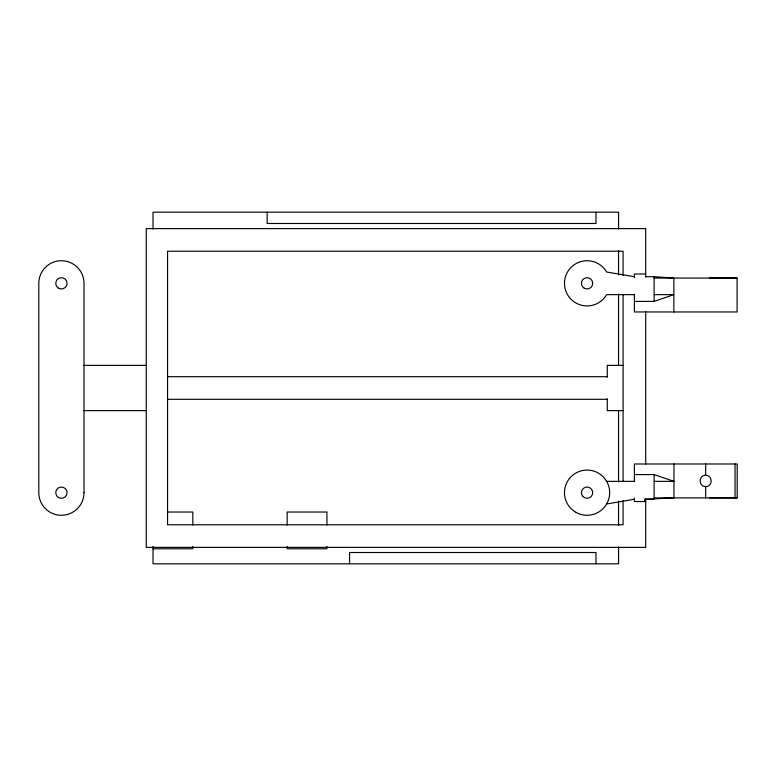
<?xml version="1.0" encoding="UTF-8"?>
<svg xmlns="http://www.w3.org/2000/svg" width="776" height="776" viewBox="0 0 776 776"><rect width="100%" height="100%" fill="white"/><g stroke="black" fill="none" stroke-linecap="round" stroke-linejoin="round"><path stroke-width="1.16" d="M634.399 294.269L634.399 311.962L737.084 311.962L737.084 278.089L654.12 278.05L654.12 276.722L645.7 276.722M645.7 499.278L654.12 499.278L654.12 474.582L634.399 474.582M705.675 497.901L705.675 486.591C712.94 486.872 712.94 475.019 705.675 475.29C698.419 475.019 698.419 486.872 705.675 486.591M654.12 497.901L737.2 497.862L737.2 463.99L634.399 463.99L634.399 481.615M634.399 301.418L654.12 301.418L673.849 294.637L654.12 294.637M606.657 503.973L634.399 499.278M709.409 278.089L737.084 278.089M737.2 497.862L709.526 497.862M645.7 274.015L634.399 274.015L634.399 277.585M634.399 294.637L606.657 294.637A22.611 22.611 0 0 1 572.552 300.651A22.611 22.611 0 0 1 572.552 266.013A22.611 22.611 0 0 1 606.657 272.027L634.399 276.722M83.468 365.389L146.247 365.389M623.089 365.389L607.268 365.389L607.268 377.291M167.567 376.7L607.268 376.7M167.567 399.3L607.268 399.3M83.468 410.611L146.247 410.611M623.089 410.611L607.268 410.611L607.268 398.709M606.657 481.363L634.399 481.363M654.12 481.363L673.966 481.363M645.7 501.538L634.399 501.538L634.399 498.017M167.5 512.024L192.817 512.024L192.817 525.071M153.027 548.787L192.817 548.787L192.817 546.42M654.12 276.722L673.849 278.05L673.849 311.962M654.12 474.582L673.966 481.363M735.047 463.99L735.047 497.901M705.675 463.99L705.675 475.29M673.966 463.99L673.966 497.901L644.691 499.278L644.691 501.538M654.12 278.05L654.12 301.418M645.7 277.042L645.7 228.629L146.247 228.629L146.247 547.371L645.7 547.371L645.7 498.958M645.7 311.962L645.7 463.99M623.089 275.441L623.089 251.23L167.567 251.23L167.567 524.77L623.089 524.77L623.089 500.559M623.089 294.492L623.089 481.508M618.569 229.075L618.569 212.178L153.027 212.178L153.027 229.075M618.569 250.784L618.569 274.908M618.569 294.211L618.569 365.641M618.569 410.358L618.569 481.789M618.569 501.092L618.569 525.216M618.569 546.905L618.569 563.822L153.027 563.822L153.027 546.42M595.968 212.178L595.968 223.478L267.157 223.478L267.157 212.178M595.968 563.822L595.968 552.522L349.549 552.522L349.549 563.822M326.948 525.071L326.948 512.024L287.159 512.024L287.159 525.071M326.948 546.42L326.948 548.787L287.159 548.787L287.159 546.42M84.012 492.663L84.012 283.337A22.611 22.611 0 0 0 61.411 260.726A22.611 22.611 0 0 0 38.8 283.337L38.8 492.663A22.611 22.611 0 0 0 61.411 515.274A22.611 22.611 0 0 0 84.012 492.663M584.25 288.226A5.655 5.655 0 0 0 592.728 283.337A5.655 5.655 0 0 0 584.25 278.438A5.655 5.655 0 0 0 584.25 288.226M575.773 512.247A22.611 22.611 0 0 0 609.684 492.663A22.611 22.611 0 0 0 575.773 473.088A22.611 22.611 0 0 0 575.773 512.247M583.086 496.659A5.655 5.655 0 0 0 592.534 494.128A5.655 5.655 0 0 0 585.618 487.212A5.655 5.655 0 0 0 583.086 496.659M58.578 497.562A5.655 5.655 0 0 0 67.056 492.663A5.655 5.655 0 0 0 58.578 487.774A5.655 5.655 0 0 0 58.578 497.562M58.578 288.226A5.655 5.655 0 0 0 67.056 283.337A5.655 5.655 0 0 0 58.578 278.438A5.655 5.655 0 0 0 58.578 288.226"/></g></svg>
